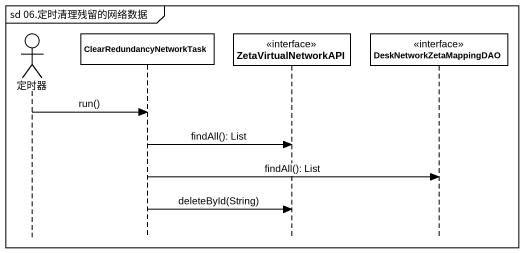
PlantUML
@startuml
mainframe sd 06.定时清理残留的网络数据
hide footbox
actor 定时器
participant ClearRedundancyNetworkTask
participant ZetaVirtualNetworkAPI <<interface>>
participant DeskNetworkZetaMappingDAO <<interface>>

定时器 -> ClearRedundancyNetworkTask : run()
ClearRedundancyNetworkTask -> ZetaVirtualNetworkAPI : findAll(): List
ClearRedundancyNetworkTask -> DeskNetworkZetaMappingDAO : findAll(): List
ClearRedundancyNetworkTask -> ZetaVirtualNetworkAPI : deleteById(String)
@enduml
